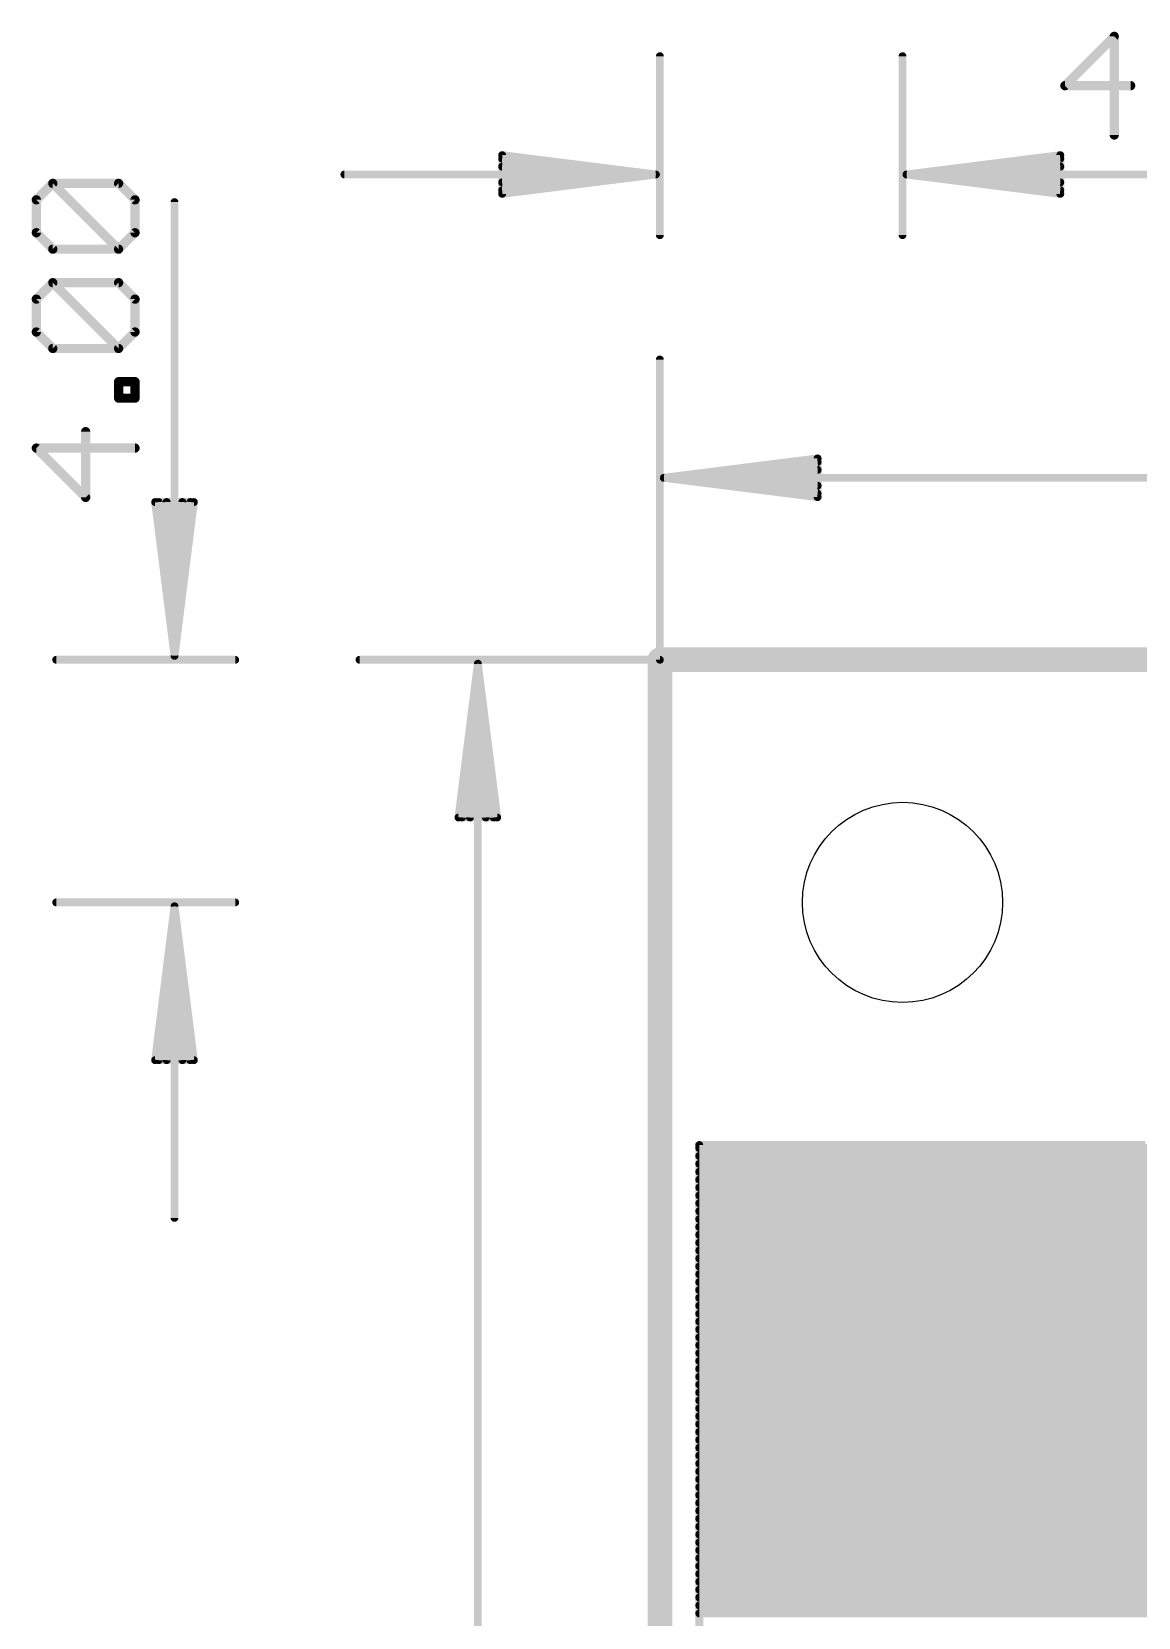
# Model space of a CAD drawing. Extents: x -13 to 61, y -28 to 85.
# Drawn here: x -10.35 to 7.89, y 59.22 to 85.35 of the extents above; entities that cross this region are included whole.
import ezdxf

# ---------------------------------------------------------------- set-up
doc = ezdxf.new("R2010")
doc.units = 0
doc.layers.add('1', color=22, linetype='CONTINUOUS')
doc.layers.add('20', color=7, linetype='CONTINUOUS')

msp = doc.modelspace()

# ---------------------------------------------------------------- linework, layer by layer
at = {"layer": '1', "const_width": 0.13}
for points in [[(0.6492, 8), (0.6492, 67)], [(0.6492, 67), (8, 67)], [(0.6492, 66.95), (8.9901, 66.95)], [(0.6492, 66.82), (8.9901, 66.82)], [(0.6492, 66.69), (8.9936, 66.69)], [(0.6492, 66.56), (9.1236, 66.56)], [(0.6492, 66.43), (9.2536, 66.43)], [(0.6492, 66.3), (9.2536, 66.3)], [(0.6492, 66.17), (9.1236, 66.17)], [(0.6492, 66.04), (8.9936, 66.04)], [(0.6492, 65.91), (8.9901, 65.91)], [(0.6492, 65.78), (8.9901, 65.78)], [(0.6492, 65.65), (8.9901, 65.65)], [(0.6492, 65.52), (8.9901, 65.52)], [(0.6492, 65.39), (9.0236, 65.39)], [(0.6492, 65.26), (9.1536, 65.26)], [(0.6492, 65.13), (9.2836, 65.13)], [(0.6492, 65), (9.395, 65)], [(0.6492, 64.87), (9.395, 64.87)], [(0.6492, 64.74), (9.395, 64.74)], [(0.6492, 64.61), (9.395, 64.61)], [(0.6492, 64.48), (9.395, 64.48)], [(0.6492, 64.35), (9.395, 64.35)], [(0.6492, 64.22), (9.395, 64.22)], [(0.6492, 64.09), (9.5062, 64.09)], [(0.6492, 63.96), (9.6362, 63.96)], [(0.6492, 63.83), (9.7662, 63.83)], [(0.6492, 63.7), (9.8962, 63.7)], [(0.6492, 63.57), (18.3132, 63.57)], [(0.6492, 63.44), (18.1832, 63.44)], [(0.6492, 63.31), (18.0532, 63.31)], [(0.6492, 63.18), (17.9232, 63.18)], [(0.6492, 63.05), (17.7932, 63.05)], [(0.6492, 62.92), (17.6632, 62.92)], [(0.6492, 62.79), (17.5332, 62.79)], [(0.6492, 62.66), (17.4032, 62.66)], [(0.6492, 62.53), (17.2732, 62.53)], [(0.6492, 62.4), (17.1432, 62.4)], [(0.6492, 62.27), (17.0132, 62.27)], [(0.6492, 62.14), (16.8832, 62.14)], [(0.6492, 62.01), (16.7532, 62.01)], [(0.6492, 61.88), (16.6232, 61.88)], [(0.6492, 61.75), (16.4932, 61.75)], [(0.6492, 61.62), (16.3632, 61.62)], [(0.6492, 61.49), (16.2332, 61.49)], [(0.6492, 61.36), (16.1032, 61.36)], [(0.6492, 61.23), (15.9732, 61.23)], [(0.6492, 61.1), (15.8432, 61.1)], [(0.6492, 60.97), (15.7132, 60.97)], [(0.6492, 60.84), (15.5832, 60.84)], [(0.6492, 60.71), (15.4532, 60.71)], [(0.6492, 60.58), (15.3232, 60.58)], [(0.6492, 60.45), (15.1932, 60.45)], [(0.6492, 60.32), (15.0632, 60.32)], [(0.6492, 60.19), (14.9332, 60.19)], [(0.6492, 60.06), (14.8032, 60.06)], [(0.6492, 59.93), (14.6732, 59.93)], [(0.6492, 59.8), (14.5432, 59.8)], [(0.6492, 59.67), (14.4132, 59.67)], [(0.6492, 59.54), (14.3523, 59.54)], [(0.6492, 59.41), (14.3523, 59.41)], [(0.6492, 59.28), (14.4577, 59.28)]]:
    msp.add_lwpolyline(points, dxfattribs=at)
at = {"layer": '1', "const_width": 0.065}
for points in [[(0.6817, 67, 1), (0.6167, 67)], [(0.6492, 67.0325, 1), (0.6492, 66.9675)], [(0.6492, 66.9825, 1), (0.6492, 66.9175)], [(0.6492, 66.8525, 1), (0.6492, 66.7875)], [(0.6492, 66.7225, 1), (0.6492, 66.6575)], [(0.6492, 66.5925, 1), (0.6492, 66.5275)], [(0.6492, 66.4625, 1), (0.6492, 66.3975)], [(0.6492, 66.3325, 1), (0.6492, 66.2675)], [(0.6492, 66.2025, 1), (0.6492, 66.1375)], [(0.6492, 66.0725, 1), (0.6492, 66.0075)], [(0.6492, 65.9425, 1), (0.6492, 65.8775)], [(0.6492, 65.8125, 1), (0.6492, 65.7475)], [(0.6492, 65.6825, 1), (0.6492, 65.6175)], [(0.6492, 65.5525, 1), (0.6492, 65.4875)], [(0.6492, 65.4225, 1), (0.6492, 65.3575)], [(0.6492, 65.2925, 1), (0.6492, 65.2275)], [(0.6492, 65.1625, 1), (0.6492, 65.0975)], [(0.6492, 65.0325, 1), (0.6492, 64.9675)], [(0.6492, 64.9025, 1), (0.6492, 64.8375)], [(0.6492, 64.7725, 1), (0.6492, 64.7075)], [(0.6492, 64.6425, 1), (0.6492, 64.5775)], [(0.6492, 64.5125, 1), (0.6492, 64.4475)], [(0.6492, 64.3825, 1), (0.6492, 64.3175)], [(0.6492, 64.2525, 1), (0.6492, 64.1875)], [(0.6492, 64.1225, 1), (0.6492, 64.0575)], [(0.6492, 63.9925, 1), (0.6492, 63.9275)], [(0.6492, 63.8625, 1), (0.6492, 63.7975)], [(0.6492, 63.7325, 1), (0.6492, 63.6675)], [(0.6492, 63.6025, 1), (0.6492, 63.5375)], [(0.6492, 63.4725, 1), (0.6492, 63.4075)], [(0.6492, 63.3425, 1), (0.6492, 63.2775)], [(0.6492, 63.2125, 1), (0.6492, 63.1475)], [(0.6492, 63.0825, 1), (0.6492, 63.0175)], [(0.6492, 62.9525, 1), (0.6492, 62.8875)], [(0.6492, 62.8225, 1), (0.6492, 62.7575)], [(0.6492, 62.6925, 1), (0.6492, 62.6275)], [(0.6492, 62.5625, 1), (0.6492, 62.4975)], [(0.6492, 62.4325, 1), (0.6492, 62.3675)], [(0.6492, 62.3025, 1), (0.6492, 62.2375)], [(0.6492, 62.1725, 1), (0.6492, 62.1075)], [(0.6492, 62.0425, 1), (0.6492, 61.9775)], [(0.6492, 61.9125, 1), (0.6492, 61.8475)], [(0.6492, 61.7825, 1), (0.6492, 61.7175)], [(0.6492, 61.6525, 1), (0.6492, 61.5875)], [(0.6492, 61.5225, 1), (0.6492, 61.4575)], [(0.6492, 61.3925, 1), (0.6492, 61.3275)], [(0.6492, 61.2625, 1), (0.6492, 61.1975)], [(0.6492, 61.1325, 1), (0.6492, 61.0675)], [(0.6492, 61.0025, 1), (0.6492, 60.9375)], [(0.6492, 60.8725, 1), (0.6492, 60.8075)], [(0.6492, 60.7425, 1), (0.6492, 60.6775)], [(0.6492, 60.6125, 1), (0.6492, 60.5475)], [(0.6492, 60.4825, 1), (0.6492, 60.4175)], [(0.6492, 60.3525, 1), (0.6492, 60.2875)], [(0.6492, 60.2225, 1), (0.6492, 60.1575)], [(0.6492, 60.0925, 1), (0.6492, 60.0275)], [(0.6492, 59.9625, 1), (0.6492, 59.8975)], [(0.6492, 59.8325, 1), (0.6492, 59.7675)], [(0.6492, 59.7025, 1), (0.6492, 59.6375)], [(0.6492, 59.5725, 1), (0.6492, 59.5075)], [(0.6492, 59.4425, 1), (0.6492, 59.3775)], [(0.6492, 59.3125, 1), (0.6492, 59.2475)]]:
    msp.add_lwpolyline(points, format="xyb", dxfattribs=at)
at = {"layer": '20'}
for points, const_width in [([(7.4897, 85.2777), (6.6762, 84.4642)], 0.1524), ([(7.4897, 83.6507), (7.4897, 85.2777)], 0.1524), ([(0, 82), (0, 84.95)], 0.13), ([(4, 82), (4, 84.95)], 0.13), ([(6.6762, 84.4642), (7.7609, 84.4642)], 0.1524), ([(-0.065, 83), (-2.6, 83.3192)], 0.13), ([(-2.6, 83.3192), (-2.6, 82.6808)], 0.13), ([(4.065, 83), (6.6, 83.3192)], 0.13), ([(6.6, 83.3192), (6.6, 82.6808)], 0.13), ([(-0.065, 83), (-2.6, 83.26)], 0.13), ([(-0.065, 83), (-2.6, 83.13)], 0.13), ([(4.065, 83), (6.6, 83.26)], 0.13), ([(4.065, 83), (6.6, 83.13)], 0.13), ([(-10.2777, 82.5826), (-10.0065, 82.8538)], 0.1524), ([(-10.0065, 82.8538), (-8.9219, 82.8538)], 0.1524), ([(-8.9219, 81.7691), (-10.0065, 82.8538)], 0.1524), ([(-8.9219, 82.8538), (-8.6507, 82.5826)], 0.1524), ([(-0.065, 83), (-5.2, 83)], 0.13), ([(-2.6, 82.6808), (-0.065, 83)], 0.13), ([(-2.6, 82.87), (-0.065, 83)], 0.13), ([(-2.6, 82.74), (-0.065, 83)], 0.13), ([(4.065, 83), (11.5449, 83)], 0.13), ([(6.6, 82.6808), (4.065, 83)], 0.13), ([(6.6, 82.87), (4.065, 83)], 0.13), ([(6.6, 82.74), (4.065, 83)], 0.13), ([(-10.2777, 82.0403), (-10.2777, 82.5826)], 0.1524), ([(-8.6507, 82.5826), (-8.6507, 82.0403)], 0.1524), ([(-8, 75.065), (-8, 82.5449)], 0.13), ([(-10.0065, 81.7691), (-10.2777, 82.0403)], 0.1524), ([(-8.6507, 82.0403), (-8.9219, 81.7691)], 0.1524), ([(-8.9219, 81.7691), (-10.0065, 81.7691)], 0.1524), ([(-10.2777, 80.9454), (-10.0065, 81.2166)], 0.1524), ([(-10.0065, 81.2166), (-8.9219, 81.2166)], 0.1524), ([(-8.9219, 80.1319), (-10.0065, 81.2166)], 0.1524), ([(-8.9219, 81.2166), (-8.6507, 80.9454)], 0.1524), ([(-10.2777, 80.4031), (-10.2777, 80.9454)], 0.1524), ([(-8.6507, 80.9454), (-8.6507, 80.4031)], 0.1524), ([(-10.0065, 80.1319), (-10.2777, 80.4031)], 0.1524), ([(-8.6507, 80.4031), (-8.9219, 80.1319)], 0.1524), ([(-8.9219, 80.1319), (-10.0065, 80.1319)], 0.1524), ([(0, 75), (0, 79.95)], 0.13), ([(-8.9219, 79.3134), (-8.9219, 79.5845)], 0.1524), ([(-8.9219, 79.5845), (-8.6507, 79.5845)], 0.1524), ([(-8.6507, 79.5845), (-8.6507, 79.3134)], 0.1524), ([(-8.6507, 79.3134), (-8.9219, 79.3134)], 0.1524), ([(-9.4642, 77.6762), (-9.4642, 78.7609)], 0.1524), ([(-8.6507, 78.4897), (-10.2777, 78.4897)], 0.1524), ([(-10.2777, 78.4897), (-9.4642, 77.6762)], 0.1524), ([(0.065, 78), (2.6, 78.3192)], 0.13), ([(0.065, 78), (2.6, 78.26)], 0.13), ([(0.065, 78), (2.6, 78.13)], 0.13), ([(2.6, 78.3192), (2.6, 77.6808)], 0.13), ([(0.065, 78), (49.935, 78)], 0.13), ([(2.6, 77.6808), (0.065, 78)], 0.13), ([(2.6, 77.87), (0.065, 78)], 0.13), ([(2.6, 77.74), (0.065, 78)], 0.13), ([(-8, 75.065), (-8.3192, 77.6)], 0.13), ([(-8.3192, 77.6), (-7.6808, 77.6)], 0.13), ([(-8, 75.065), (-8.26, 77.6)], 0.13), ([(-8, 75.065), (-8.13, 77.6)], 0.13), ([(-7.6808, 77.6), (-8, 75.065)], 0.13), ([(-7.87, 77.6), (-8, 75.065)], 0.13), ([(-7.74, 77.6), (-8, 75.065)], 0.13), ([(-7, 75), (-9.95, 75)], 0.13), ([(0, 75), (-4.95, 75)], 0.13), ([(0, 75), (50, 75)], 0.4064), ([(0, 0), (0, 75)], 0.4064), ([(-3, 74.935), (-3.3192, 72.4)], 0.13), ([(-3, 74.935), (-3.26, 72.4)], 0.13), ([(-3, 74.935), (-3.13, 72.4)], 0.13), ([(-3, 0.065), (-3, 74.935)], 0.13), ([(-2.6808, 72.4), (-3, 74.935)], 0.13), ([(-2.87, 72.4), (-3, 74.935)], 0.13), ([(-2.74, 72.4), (-3, 74.935)], 0.13), ([(-3.3192, 72.4), (-2.6808, 72.4)], 0.13), ([(-7, 71), (-9.95, 71)], 0.13), ([(-8, 70.935), (-8.3192, 68.4)], 0.13), ([(-8, 70.935), (-8.26, 68.4)], 0.13), ([(-8, 70.935), (-8.13, 68.4)], 0.13), ([(-8, 70.935), (-8, 65.8)], 0.13), ([(-7.6808, 68.4), (-8, 70.935)], 0.13), ([(-7.87, 68.4), (-8, 70.935)], 0.13), ([(-7.74, 68.4), (-8, 70.935)], 0.13), ([(-8.3192, 68.4), (-7.6808, 68.4)], 0.13)]:
    msp.add_lwpolyline(points, dxfattribs=dict(at, const_width=const_width))
for points, const_width in [([(7.5278, 85.2777, 1), (7.4516, 85.2777)], 0.0762), ([(7.5166, 85.2507, 1), (7.4628, 85.3046)], 0.0762), ([(0.0325, 84.95, 1), (-0.0325, 84.95)], 0.065), ([(4.0325, 84.95, 1), (3.9675, 84.95)], 0.065), ([(6.6762, 84.5023, 1), (6.6762, 84.4261)], 0.0762), ([(6.6493, 84.4911, 1), (6.7031, 84.4373)], 0.0762), ([(7.7609, 84.4261, 1), (7.7609, 84.5023)], 0.0762), ([(7.4516, 83.6507, 1), (7.5278, 83.6507)], 0.0762), ([(-2.5959, 83.3515, 1), (-2.6041, 83.287)], 0.065), ([(-2.5675, 83.3192, 1), (-2.6325, 83.3192)], 0.065), ([(6.6325, 83.3192, 1), (6.5675, 83.3192)], 0.065), ([(6.6041, 83.287, 1), (6.5959, 83.3515)], 0.065), ([(-2.5967, 83.2923, 1), (-2.6033, 83.2277)], 0.065), ([(-2.5983, 83.1625, 1), (-2.6017, 83.0975)], 0.065), ([(6.6033, 83.2277, 1), (6.5967, 83.2923)], 0.065), ([(6.6017, 83.0975, 1), (6.5983, 83.1625)], 0.065), ([(-9.9796, 82.8807, 1), (-10.0335, 82.8268)], 0.0762), ([(-10.0065, 82.8919, 1), (-10.0065, 82.8157)], 0.0762), ([(-9.9796, 82.8268, 1), (-10.0335, 82.8807)], 0.0762), ([(-8.8949, 82.8807, 1), (-8.9488, 82.8268)], 0.0762), ([(-8.9219, 82.8157, 1), (-8.9219, 82.8919)], 0.0762), ([(-5.2, 83.0325, 1), (-5.2, 82.9675)], 0.065), ([(-2.6017, 82.9025, 1), (-2.5983, 82.8375)], 0.065), ([(-0.0609, 82.9678, 1), (-0.0691, 83.0322)], 0.065), ([(-0.0691, 82.9678, 1), (-0.0609, 83.0322)], 0.065), ([(-0.0617, 82.9677, 1), (-0.0683, 83.0323)], 0.065), ([(-0.0683, 82.9677, 1), (-0.0617, 83.0323)], 0.065), ([(-0.0667, 82.9675, 1), (-0.0633, 83.0325)], 0.065), ([(-0.0633, 82.9675, 1), (-0.0667, 83.0325)], 0.065), ([(-0.065, 82.9675, 1), (-0.065, 83.0325)], 0.065), ([(4.065, 83.0325, 1), (4.065, 82.9675)], 0.065), ([(4.0691, 83.0322, 1), (4.0609, 82.9678)], 0.065), ([(4.0633, 83.0325, 1), (4.0667, 82.9675)], 0.065), ([(4.0667, 83.0325, 1), (4.0633, 82.9675)], 0.065), ([(4.0683, 83.0323, 1), (4.0617, 82.9677)], 0.065), ([(4.0617, 83.0323, 1), (4.0683, 82.9677)], 0.065), ([(4.0609, 83.0322, 1), (4.0691, 82.9678)], 0.065), ([(6.5983, 82.8375, 1), (6.6017, 82.9025)], 0.065), ([(-10.2396, 82.5826, 1), (-10.3158, 82.5826)], 0.0762), ([(-10.3046, 82.6095, 1), (-10.2507, 82.5556)], 0.0762), ([(-8.6126, 82.5826, 1), (-8.6888, 82.5826)], 0.0762), ([(-8.6776, 82.5556, 1), (-8.6238, 82.6095)], 0.0762), ([(-7.9675, 82.5449, 1), (-8.0325, 82.5449)], 0.065), ([(-2.6033, 82.7723, 1), (-2.5967, 82.7077)], 0.065), ([(-2.6041, 82.713, 1), (-2.5959, 82.6485)], 0.065), ([(-2.6325, 82.6808, 1), (-2.5675, 82.6808)], 0.065), ([(6.5675, 82.6808, 1), (6.6325, 82.6808)], 0.065), ([(6.5959, 82.6485, 1), (6.6041, 82.713)], 0.065), ([(6.5967, 82.7077, 1), (6.6033, 82.7723)], 0.065), ([(-10.2507, 82.0672, 1), (-10.3046, 82.0133)], 0.0762), ([(-10.3158, 82.0403, 1), (-10.2396, 82.0403)], 0.0762), ([(-8.6888, 82.0403, 1), (-8.6126, 82.0403)], 0.0762), ([(-8.6238, 82.0133, 1), (-8.6776, 82.0672)], 0.0762), ([(-10.0065, 81.8072, 1), (-10.0065, 81.731)], 0.0762), ([(-10.0335, 81.7421, 1), (-9.9796, 81.796)], 0.0762), ([(-8.9488, 81.796, 1), (-8.8949, 81.7421)], 0.0762), ([(-8.9488, 81.7421, 1), (-8.8949, 81.796)], 0.0762), ([(-8.9219, 81.731, 1), (-8.9219, 81.8072)], 0.0762), ([(-0.0325, 82, 1), (0.0325, 82)], 0.065), ([(3.9675, 82, 1), (4.0325, 82)], 0.065), ([(-10.0065, 81.2547, 1), (-10.0065, 81.1785)], 0.0762), ([(-9.9796, 81.2435, 1), (-10.0335, 81.1897)], 0.0762), ([(-9.9796, 81.1897, 1), (-10.0335, 81.2435)], 0.0762), ([(-8.8949, 81.2435, 1), (-8.9488, 81.1897)], 0.0762), ([(-8.9219, 81.1785, 1), (-8.9219, 81.2547)], 0.0762), ([(-10.2396, 80.9454, 1), (-10.3158, 80.9454)], 0.0762), ([(-10.3046, 80.9724, 1), (-10.2507, 80.9185)], 0.0762), ([(-8.6126, 80.9454, 1), (-8.6888, 80.9454)], 0.0762), ([(-8.6776, 80.9185, 1), (-8.6238, 80.9724)], 0.0762), ([(-10.3158, 80.4031, 1), (-10.2396, 80.4031)], 0.0762), ([(-10.2507, 80.43, 1), (-10.3046, 80.3762)], 0.0762), ([(-8.6888, 80.4031, 1), (-8.6126, 80.4031)], 0.0762), ([(-8.6238, 80.3762, 1), (-8.6776, 80.43)], 0.0762), ([(-10.0065, 80.17, 1), (-10.0065, 80.0938)], 0.0762), ([(-10.0335, 80.105, 1), (-9.9796, 80.1589)], 0.0762), ([(-8.9488, 80.1589, 1), (-8.8949, 80.105)], 0.0762), ([(-8.9488, 80.105, 1), (-8.8949, 80.1589)], 0.0762), ([(-8.9219, 80.0938, 1), (-8.9219, 80.17)], 0.0762), ([(0.0325, 79.95, 1), (-0.0325, 79.95)], 0.065), ([(-8.8838, 79.5845, 1), (-8.96, 79.5845)], 0.0762), ([(-8.9219, 79.6226, 1), (-8.9219, 79.5464)], 0.0762), ([(-8.6126, 79.5845, 1), (-8.6888, 79.5845)], 0.0762), ([(-8.6507, 79.5464, 1), (-8.6507, 79.6226)], 0.0762), ([(-8.9219, 79.3515, 1), (-8.9219, 79.2753)], 0.0762), ([(-8.96, 79.3134, 1), (-8.8838, 79.3134)], 0.0762), ([(-8.6888, 79.3134, 1), (-8.6126, 79.3134)], 0.0762), ([(-8.6507, 79.2753, 1), (-8.6507, 79.3515)], 0.0762), ([(-9.4261, 78.7609, 1), (-9.5023, 78.7609)], 0.0762), ([(-10.2777, 78.5278, 1), (-10.2777, 78.4516)], 0.0762), ([(-10.2507, 78.5166, 1), (-10.3046, 78.4628)], 0.0762), ([(-8.6507, 78.4516, 1), (-8.6507, 78.5278)], 0.0762), ([(2.6325, 78.3192, 1), (2.5675, 78.3192)], 0.065), ([(2.6041, 78.287, 1), (2.5959, 78.3515)], 0.065), ([(2.6033, 78.2277, 1), (2.5967, 78.2923)], 0.065), ([(2.6017, 78.0975, 1), (2.5983, 78.1625)], 0.065), ([(0.065, 78.0325, 1), (0.065, 77.9675)], 0.065), ([(0.0691, 78.0322, 1), (0.0609, 77.9678)], 0.065), ([(0.0633, 78.0325, 1), (0.0667, 77.9675)], 0.065), ([(0.0667, 78.0325, 1), (0.0633, 77.9675)], 0.065), ([(0.0683, 78.0323, 1), (0.0617, 77.9677)], 0.065), ([(0.0617, 78.0323, 1), (0.0683, 77.9677)], 0.065), ([(0.0609, 78.0322, 1), (0.0691, 77.9678)], 0.065), ([(2.5983, 77.8375, 1), (2.6017, 77.9025)], 0.065), ([(-9.5023, 77.6762, 1), (-9.4261, 77.6762)], 0.0762), ([(-9.4911, 77.6493, 1), (-9.4373, 77.7031)], 0.0762), ([(-8.287, 77.6041, 1), (-8.3515, 77.5959)], 0.065), ([(-8.3192, 77.6325, 1), (-8.3192, 77.5675)], 0.065), ([(-8.2277, 77.6033, 1), (-8.2923, 77.5967)], 0.065), ([(-8.0975, 77.6017, 1), (-8.1625, 77.5983)], 0.065), ([(-7.8375, 77.5983, 1), (-7.9025, 77.6017)], 0.065), ([(-7.7077, 77.5967, 1), (-7.7723, 77.6033)], 0.065), ([(-7.6485, 77.5959, 1), (-7.713, 77.6041)], 0.065), ([(-7.6808, 77.5675, 1), (-7.6808, 77.6325)], 0.065), ([(2.5675, 77.6808, 1), (2.6325, 77.6808)], 0.065), ([(2.5959, 77.6485, 1), (2.6041, 77.713)], 0.065), ([(2.5967, 77.7077, 1), (2.6033, 77.7723)], 0.065), ([(-9.95, 75.0325, 1), (-9.95, 74.9675)], 0.065), ([(-8.0322, 75.0691, 1), (-7.9678, 75.0609)], 0.065), ([(-8.0323, 75.0683, 1), (-7.9677, 75.0617)], 0.065), ([(-8.0325, 75.0633, 1), (-7.9675, 75.0667)], 0.065), ([(-8.0325, 75.0667, 1), (-7.9675, 75.0633)], 0.065), ([(-8.0325, 75.065, 1), (-7.9675, 75.065)], 0.065), ([(-8.0323, 75.0617, 1), (-7.9677, 75.0683)], 0.065), ([(-8.0322, 75.0609, 1), (-7.9678, 75.0691)], 0.065), ([(-7, 74.9675, 1), (-7, 75.0325)], 0.065), ([(-4.95, 75.0325, 1), (-4.95, 74.9675)], 0.065), ([(0, 75.1016, 1), (0, 74.8984)], 0.2032), ([(0.1016, 75, 1), (-0.1016, 75)], 0.2032), ([(-0.0325, 75, 1), (0.0325, 75)], 0.065), ([(0, 74.9675, 1), (0, 75.0325)], 0.065), ([(-2.9675, 74.935, 1), (-3.0325, 74.935)], 0.065), ([(-2.9678, 74.9391, 1), (-3.0322, 74.9309)], 0.065), ([(-2.9675, 74.9333, 1), (-3.0325, 74.9367)], 0.065), ([(-2.9675, 74.9367, 1), (-3.0325, 74.9333)], 0.065), ([(-2.9677, 74.9383, 1), (-3.0323, 74.9317)], 0.065), ([(-2.9677, 74.9317, 1), (-3.0323, 74.9383)], 0.065), ([(-2.9678, 74.9309, 1), (-3.0322, 74.9391)], 0.065), ([(-3.3515, 72.4041, 1), (-3.287, 72.3959)], 0.065), ([(-3.3192, 72.4325, 1), (-3.3192, 72.3675)], 0.065), ([(-3.2923, 72.4033, 1), (-3.2277, 72.3967)], 0.065), ([(-3.1625, 72.4017, 1), (-3.0975, 72.3983)], 0.065), ([(-2.9025, 72.3983, 1), (-2.8375, 72.4017)], 0.065), ([(-2.7723, 72.3967, 1), (-2.7077, 72.4033)], 0.065), ([(-2.713, 72.3959, 1), (-2.6485, 72.4041)], 0.065), ([(-2.6808, 72.3675, 1), (-2.6808, 72.4325)], 0.065), ([(-9.95, 71.0325, 1), (-9.95, 70.9675)], 0.065), ([(-7.9675, 70.935, 1), (-8.0325, 70.935)], 0.065), ([(-7.9678, 70.9391, 1), (-8.0322, 70.9309)], 0.065), ([(-7.9675, 70.9333, 1), (-8.0325, 70.9367)], 0.065), ([(-7.9675, 70.9367, 1), (-8.0325, 70.9333)], 0.065), ([(-7.9677, 70.9383, 1), (-8.0323, 70.9317)], 0.065), ([(-7.9677, 70.9317, 1), (-8.0323, 70.9383)], 0.065), ([(-7.9678, 70.9309, 1), (-8.0322, 70.9391)], 0.065), ([(-7, 70.9675, 1), (-7, 71.0325)], 0.065), ([(-8.3515, 68.4041, 1), (-8.287, 68.3959)], 0.065), ([(-8.3192, 68.4325, 1), (-8.3192, 68.3675)], 0.065), ([(-8.2923, 68.4033, 1), (-8.2277, 68.3967)], 0.065), ([(-8.1625, 68.4017, 1), (-8.0975, 68.3983)], 0.065), ([(-7.9025, 68.3983, 1), (-7.8375, 68.4017)], 0.065), ([(-7.7723, 68.3967, 1), (-7.7077, 68.4033)], 0.065), ([(-7.713, 68.3959, 1), (-7.6485, 68.4041)], 0.065), ([(-7.6808, 68.3675, 1), (-7.6808, 68.4325)], 0.065), ([(-8.0325, 65.8, 1), (-7.9675, 65.8)], 0.065)]:
    msp.add_lwpolyline(points, format="xyb", dxfattribs=dict(at, const_width=const_width))
msp.add_circle((4, 71), 1.65, dxfattribs=at)

doc.saveas('drawing.dxf')
